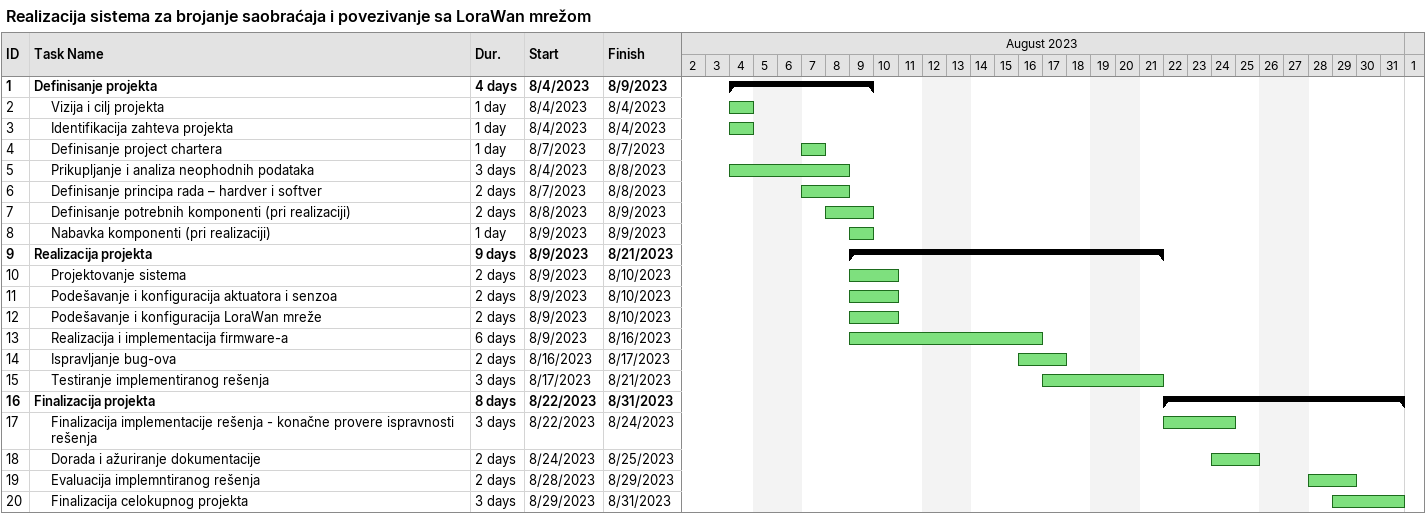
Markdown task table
Realizacija sistema za brojanje saobraćaja i povezivanje sa LoraWan mrežom

| ID | Level | Task | Duration | Start | Finish |
|---|---|---|---|---|---|
| 1 | 1 | **Definisanje projekta** | 4d | 2023-08-04 | 2023-08-09 |
| 2 | 2 | Vizija i cilj projekta | 1d | 2023-08-04 | 2023-08-04 |
| 3 | 2 | Identifikacija zahteva projekta | 1d | 2023-08-04 | 2023-08-04 |
| 4 | 2 | Definisanje project chartera | 1d | 2023-08-07 | 2023-08-07 |
| 5 | 2 | Prikupljanje i analiza neophodnih podataka | 3d | 2023-08-04 | 2023-08-08 |
| 6 | 2 | Definisanje principa rada – hardver i softver | 2d | 2023-08-07 | 2023-08-08 |
| 7 | 2 | Definisanje potrebnih komponenti (pri realizaciji) | 2d | 2023-08-08 | 2023-08-09 |
| 8 | 2 | Nabavka komponenti (pri realizaciji) | 1d | 2023-08-09 | 2023-08-09 |
| 9 | 1 | **Realizacija projekta** | 9d | 2023-08-09 | 2023-08-21 |
| 10 | 2 | Projektovanje sistema | 2d | 2023-08-09 | 2023-08-10 |
| 11 | 2 | Podešavanje i konfiguracija aktuatora i senzoa | 2d | 2023-08-09 | 2023-08-10 |
| 12 | 2 | Podešavanje i konfiguracija LoraWan mreže | 2d | 2023-08-09 | 2023-08-10 |
| 13 | 2 | Realizacija i implementacija firmware-a | 6d | 2023-08-09 | 2023-08-16 |
| 14 | 2 | Ispravljanje bug-ova | 2d | 2023-08-16 | 2023-08-17 |
| 15 | 2 | Testiranje implementiranog rešenja | 3d | 2023-08-17 | 2023-08-21 |
| 16 | 1 | **Finalizacija projekta** | 8d | 2023-08-22 | 2023-08-31 |
| 17 | 2 | Finalizacija implementacije rešenja - konačne provere ispravnosti rešenja | 3d | 2023-08-22 | 2023-08-24 |
| 18 | 2 | Dorada i ažuriranje dokumentacije | 2d | 2023-08-24 | 2023-08-25 |
| 19 | 2 | Evaluacija implemntiranog rešenja | 2d | 2023-08-28 | 2023-08-29 |
| 20 | 2 | Finalizacija celokupnog projekta | 3d | 2023-08-29 | 2023-08-31 |
